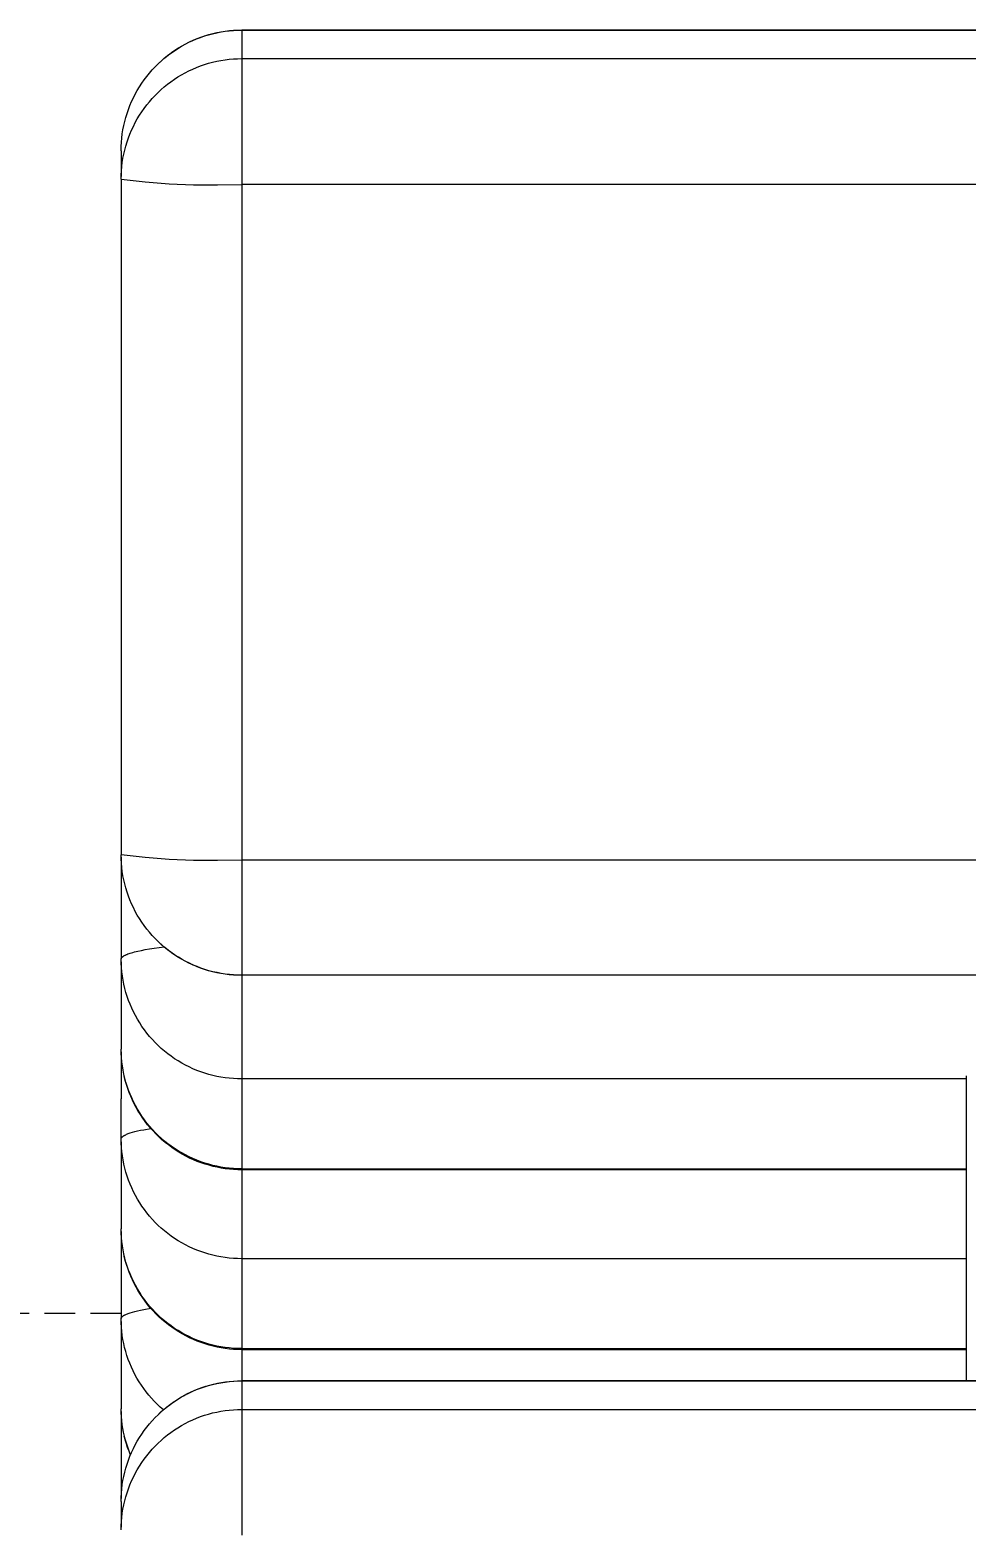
# Model space of a CAD drawing. Header units: millimetres. Extents: x -30 to 4992, y -440 to 3111.
# Drawn here: x 139.2 to 178, y 2144.2 to 2206.3 of the extents above; entities that cross this region are included whole.
import ezdxf

# ---------------------------------------------------------------- set-up
doc = ezdxf.new("R2010")
doc.units = ezdxf.units.MM
doc.linetypes.add('HIDDEN', pattern=[1.905, 1.27, -0.635])
for name, color, linetype, lineweight in [('ZANO_R', 7, 'Continuous', 0), ('ZANO_R_przerywana', 7, 'HIDDEN', 0), ('ZANO_W', 1, 'Continuous', 0)]:
    doc.layers.add(name, color=color, linetype=linetype, lineweight=lineweight)
doc.styles.add('Arial', font='arial.ttf')
doc.styles.get("Standard").update_dxf_attribs({"font": 'ARIALUNI.TTF'})
doc.dimstyles.new('pl i ang', dxfattribs={"dimtxt": 50, "dimasz": 50, "dimexe": 1.25, "dimexo": 0.625, "dimgap": 10, "dimtad": 1, "dimtoh": 1, "dimtxsty": 'Standard', "dimcen": 2.5, "dimclrd": 1, "dimclre": 1, "dimclrt": 1, "dimadec": 0, "dimazin": 0, "dimtfac": 1, "dimtmove": 0, "dimatfit": 3, "dimfxl": 1, "dimarcsym": 1})

# ---------------------------------------------------------------- blocks, each defined once
blk = doc.blocks.new('*D389')
at = {"layer": 'ZANO_W', "color": 1, "lineweight": -2}
for p, q in [((138.016, 2206.298), (16.386, 2206.298)), ((26.386, 2166.298), (26.386, 938.916)), ((138.016, 898.916), (16.386, 898.916))]:
    blk.add_line(p, q, dxfattribs=at)
at = {"layer": 'ZANO_W', "color": 1}
for points in [[(33.053, 2166.298), (19.719, 2166.298), (26.386, 2206.298)], [(19.719, 938.916), (33.053, 938.916), (26.386, 898.916)]]:
    blk.add_solid(points, dxfattribs=at)
at = {"layer": 'ZANO_W', "color": 1, "insert": (-4.05, 1552.607), "char_height": 40, "attachment_point": 5, "rotation": 90, "style": 'Arial'}
blk.add_mtext('1307', dxfattribs=at)

msp = doc.modelspace()

# ---------------------------------------------------------------- linework, layer by layer
at = {"layer": 'ZANO_R'}
for p, q in [((145.517, 2205.625), (145.669, 2205.71)), ((145.539, 2205.642), (145.691, 2205.725)), ((145.669, 2205.71), (145.825, 2205.789)), ((145.691, 2205.725), (145.845, 2205.802)), ((145.825, 2205.789), (145.983, 2205.863)), ((145.845, 2205.802), (146.002, 2205.875)), ((145.983, 2205.863), (146.144, 2205.931)), ((146.002, 2205.875), (146.161, 2205.942)), ((146.144, 2205.931), (146.306, 2205.993)), ((146.161, 2205.942), (146.323, 2206.003)), ((146.306, 2205.993), (146.471, 2206.05)), ((146.323, 2206.003), (146.486, 2206.058)), ((146.471, 2206.05), (146.638, 2206.101)), ((146.486, 2206.058), (146.652, 2206.108)), ((146.638, 2206.101), (146.807, 2206.146)), ((146.652, 2206.108), (146.819, 2206.153)), ((146.807, 2206.146), (146.977, 2206.185)), ((146.819, 2206.153), (146.987, 2206.191)), ((146.977, 2206.185), (147.148, 2206.218)), ((146.987, 2206.191), (147.157, 2206.224)), ((147.148, 2206.218), (147.32, 2206.245)), ((147.157, 2206.224), (147.327, 2206.251)), ((147.32, 2206.245), (147.493, 2206.267)), ((147.327, 2206.251), (147.499, 2206.271)), ((147.493, 2206.267), (147.667, 2206.282)), ((147.499, 2206.271), (147.671, 2206.286)), ((147.667, 2206.282), (147.841, 2206.291)), ((147.671, 2206.286), (147.843, 2206.295)), ((147.841, 2206.291), (148.016, 2206.294)), ((147.843, 2206.295), (148.016, 2206.298)), ((148.016, 2206.298), (1938.016, 2206.298)), ((148.016, 2206.294), (148.016, 2206.297)), ((1938.016, 2206.294), (148.016, 2206.294)), ((148.016, 2206.294), (148.016, 2205.111)), ((144.671, 2205.012), (144.803, 2205.126)), ((144.699, 2205.039), (144.83, 2205.152)), ((144.803, 2205.126), (144.938, 2205.236)), ((144.83, 2205.152), (144.965, 2205.259)), ((144.938, 2205.236), (145.078, 2205.341)), ((144.965, 2205.259), (145.103, 2205.362)), ((145.078, 2205.341), (145.221, 2205.441)), ((145.103, 2205.362), (145.246, 2205.461)), ((145.221, 2205.441), (145.367, 2205.535)), ((145.246, 2205.461), (145.391, 2205.554)), ((145.367, 2205.535), (145.517, 2205.625)), ((145.391, 2205.554), (145.539, 2205.642)), ((147.32, 2205.063), (147.493, 2205.084)), ((147.493, 2205.084), (147.667, 2205.099)), ((147.667, 2205.099), (147.841, 2205.108)), ((147.841, 2205.108), (148.016, 2205.111)), ((148.016, 2205.111), (1938.016, 2205.111)), ((148.016, 2205.111), (148.016, 2199.905)), ((144.077, 2204.375), (144.187, 2204.51)), ((144.187, 2204.51), (144.301, 2204.642)), ((144.301, 2204.642), (144.42, 2204.769)), ((144.42, 2204.769), (144.544, 2204.893)), ((144.544, 2204.893), (144.671, 2205.012)), ((144.571, 2204.923), (144.699, 2205.039)), ((145.517, 2204.443), (145.669, 2204.527)), ((145.669, 2204.527), (145.825, 2204.607)), ((145.825, 2204.607), (145.983, 2204.68)), ((145.983, 2204.68), (146.144, 2204.748)), ((146.144, 2204.748), (146.306, 2204.811)), ((146.306, 2204.811), (146.471, 2204.867)), ((146.471, 2204.867), (146.638, 2204.918)), ((146.638, 2204.918), (146.807, 2204.963)), ((146.807, 2204.963), (146.977, 2205.003)), ((146.977, 2205.003), (147.148, 2205.036)), ((147.148, 2205.036), (147.32, 2205.063)), ((143.687, 2203.797), (143.776, 2203.946)), ((143.776, 2203.946), (143.872, 2204.093)), ((143.872, 2204.093), (143.972, 2204.235)), ((143.972, 2204.235), (144.077, 2204.375)), ((144.671, 2203.829), (144.803, 2203.944)), ((144.803, 2203.944), (144.938, 2204.053)), ((144.938, 2204.053), (145.078, 2204.158)), ((145.078, 2204.158), (145.221, 2204.258)), ((145.221, 2204.258), (145.367, 2204.353)), ((145.367, 2204.353), (145.517, 2204.443)), ((143.381, 2203.17), (143.449, 2203.331)), ((143.449, 2203.331), (143.523, 2203.489)), ((143.523, 2203.489), (143.602, 2203.644)), ((143.602, 2203.644), (143.687, 2203.797)), ((144.077, 2203.192), (144.187, 2203.328)), ((144.187, 2203.328), (144.301, 2203.459)), ((144.301, 2203.459), (144.42, 2203.587)), ((144.42, 2203.587), (144.544, 2203.71)), ((144.544, 2203.71), (144.671, 2203.829)), ((143.165, 2202.507), (143.21, 2202.676)), ((143.21, 2202.676), (143.261, 2202.842)), ((143.261, 2202.842), (143.318, 2203.007)), ((143.318, 2203.007), (143.381, 2203.17)), ((143.602, 2202.462), (143.687, 2202.614)), ((143.687, 2202.614), (143.776, 2202.764)), ((143.776, 2202.764), (143.872, 2202.91)), ((143.872, 2202.91), (143.972, 2203.053)), ((143.972, 2203.053), (144.077, 2203.192)), ((143.043, 2201.821), (143.065, 2201.994)), ((143.065, 2201.994), (143.092, 2202.166)), ((143.092, 2202.166), (143.126, 2202.337)), ((143.126, 2202.337), (143.165, 2202.507)), ((143.318, 2201.825), (143.381, 2201.988)), ((143.381, 2201.988), (143.449, 2202.148)), ((143.449, 2202.148), (143.523, 2202.306)), ((143.523, 2202.306), (143.602, 2202.462)), ((143.016, 2201.298), (143.019, 2201.473)), ((143.019, 2201.473), (143.028, 2201.647)), ((143.028, 2201.647), (143.043, 2201.821)), ((143.165, 2201.325), (143.21, 2201.493)), ((143.21, 2201.493), (143.261, 2201.66)), ((143.261, 2201.66), (143.318, 2201.825)), ((143.016, 2201.298), (143.016, 2200.227)), ((143.043, 2200.638), (143.065, 2200.811)), ((143.065, 2200.811), (143.092, 2200.984)), ((143.092, 2200.984), (143.126, 2201.155)), ((143.126, 2201.155), (143.165, 2201.325)), ((143.016, 2200.116), (143.019, 2200.29)), ((143.016, 2200.116), (144.012, 2200.006)), ((143.016, 2200.111), (143.016, 2195.667)), ((143.016, 2200.111), (143.016, 2195.667)), ((143.019, 2200.29), (143.028, 2200.464)), ((143.028, 2200.464), (143.043, 2200.638)), ((144.012, 2200.006), (145.011, 2199.93)), ((145.011, 2199.93), (146.012, 2199.888)), ((146.012, 2199.888), (147.014, 2199.88)), ((147.014, 2199.88), (148.016, 2199.905)), ((1938.016, 2199.905), (148.016, 2199.905)), ((148.016, 2199.905), (148.016, 2171.93)), ((143.016, 2195.667), (143.016, 2172.141)), ((143.016, 2191.819), (143.016, 2188.22)), ((143.016, 2184.372), (143.016, 2180.773)), ((143.016, 2176.925), (143.016, 2173.326)), ((143.016, 2172.141), (144.012, 2172.031)), ((143.019, 2171.962), (143.016, 2172.136)), ((143.016, 2172.03), (143.016, 2169.603)), ((143.028, 2171.788), (143.019, 2171.962)), ((143.044, 2171.614), (143.028, 2171.788)), ((143.065, 2171.441), (143.044, 2171.614)), ((144.012, 2172.031), (145.011, 2171.955)), ((145.011, 2171.955), (146.012, 2171.913)), ((146.012, 2171.913), (147.014, 2171.905)), ((147.014, 2171.905), (148.016, 2171.93)), ((148.016, 2171.93), (1938.016, 2171.93)), ((148.016, 2171.93), (148.016, 2167.142)), ((143.093, 2171.268), (143.065, 2171.441)), ((143.126, 2171.097), (143.093, 2171.268)), ((143.165, 2170.927), (143.126, 2171.097)), ((143.211, 2170.759), (143.165, 2170.927)), ((143.262, 2170.592), (143.211, 2170.759)), ((143.319, 2170.427), (143.262, 2170.592)), ((143.381, 2170.264), (143.319, 2170.427)), ((143.45, 2170.104), (143.381, 2170.264)), ((143.523, 2169.946), (143.45, 2170.104)), ((143.603, 2169.791), (143.523, 2169.946)), ((143.687, 2169.638), (143.603, 2169.791)), ((143.016, 2169.603), (143.016, 2169.493)), ((143.016, 2169.493), (143.016, 2167.82)), ((143.777, 2169.489), (143.687, 2169.638)), ((143.872, 2169.342), (143.777, 2169.489)), ((143.972, 2169.2), (143.872, 2169.342)), ((144.077, 2169.06), (143.972, 2169.2)), ((144.187, 2168.925), (144.077, 2169.06)), ((144.302, 2168.793), (144.187, 2168.925)), ((144.421, 2168.666), (144.302, 2168.793)), ((144.544, 2168.542), (144.421, 2168.666)), ((144.672, 2168.424), (144.544, 2168.542)), ((144.7, 2168.402), (144.573, 2168.518)), ((144.804, 2168.309), (144.672, 2168.424)), ((143.016, 2167.816), (143.017, 2167.818)), ((143.016, 2167.814), (143.016, 2167.816)), ((143.016, 2167.812), (143.016, 2167.814)), ((143.016, 2167.81), (143.016, 2167.812)), ((143.016, 2167.808), (143.016, 2167.81)), ((143.016, 2167.806), (143.016, 2167.808)), ((143.02, 2167.632), (143.016, 2167.806)), ((143.017, 2167.822), (143.018, 2167.824)), ((143.017, 2167.82), (143.017, 2167.822)), ((143.017, 2167.818), (143.017, 2167.82)), ((143.018, 2167.826), (143.019, 2167.828)), ((143.018, 2167.824), (143.018, 2167.826)), ((143.019, 2167.83), (143.02, 2167.832)), ((143.019, 2167.828), (143.019, 2167.83)), ((143.02, 2167.832), (143.021, 2167.834)), ((143.021, 2167.836), (143.022, 2167.839)), ((143.021, 2167.834), (143.021, 2167.836)), ((143.022, 2167.839), (143.023, 2167.841)), ((143.023, 2167.841), (143.024, 2167.843)), ((143.024, 2167.845), (143.025, 2167.847)), ((143.024, 2167.843), (143.024, 2167.845)), ((143.025, 2167.847), (143.026, 2167.849)), ((143.026, 2167.849), (143.027, 2167.851)), ((143.027, 2167.851), (143.029, 2167.853)), ((143.029, 2167.853), (143.03, 2167.855)), ((143.03, 2167.855), (143.031, 2167.857)), ((143.031, 2167.857), (143.032, 2167.859)), ((143.032, 2167.859), (143.035, 2167.863)), ((143.035, 2167.863), (143.038, 2167.868)), ((143.038, 2167.868), (143.041, 2167.872)), ((143.041, 2167.872), (143.044, 2167.876)), ((143.044, 2167.876), (143.047, 2167.88)), ((143.047, 2167.88), (143.051, 2167.884)), ((143.051, 2167.884), (143.055, 2167.889)), ((143.055, 2167.889), (143.059, 2167.893)), ((143.059, 2167.893), (143.063, 2167.897)), ((143.063, 2167.897), (143.068, 2167.901)), ((143.068, 2167.901), (143.073, 2167.906)), ((143.073, 2167.906), (143.078, 2167.91)), ((143.078, 2167.91), (143.083, 2167.914)), ((143.083, 2167.914), (143.088, 2167.918)), ((143.088, 2167.918), (143.094, 2167.923)), ((143.094, 2167.923), (143.106, 2167.931)), ((143.106, 2167.931), (143.118, 2167.94)), ((143.118, 2167.94), (143.132, 2167.948)), ((143.132, 2167.948), (143.147, 2167.957)), ((143.147, 2167.957), (143.162, 2167.965)), ((143.162, 2167.965), (143.179, 2167.974)), ((143.179, 2167.974), (143.196, 2167.983)), ((143.196, 2167.983), (143.214, 2167.991)), ((143.214, 2167.991), (143.233, 2168)), ((143.233, 2168), (143.253, 2168.008)), ((143.253, 2168.008), (143.296, 2168.025)), ((143.296, 2168.025), (143.343, 2168.042)), ((143.343, 2168.042), (143.394, 2168.059)), ((143.394, 2168.059), (143.448, 2168.076)), ((143.448, 2168.076), (143.506, 2168.093)), ((143.506, 2168.093), (143.568, 2168.109)), ((143.568, 2168.109), (143.703, 2168.142)), ((143.703, 2168.142), (143.853, 2168.174)), ((143.853, 2168.174), (144.017, 2168.205)), ((144.017, 2168.205), (144.194, 2168.234)), ((144.194, 2168.234), (144.385, 2168.263)), ((144.385, 2168.263), (144.801, 2168.315)), ((144.831, 2168.289), (144.7, 2168.402)), ((144.939, 2168.2), (144.804, 2168.309)), ((144.966, 2168.182), (144.831, 2168.289)), ((145.078, 2168.095), (144.939, 2168.2)), ((145.105, 2168.079), (144.966, 2168.182)), ((145.221, 2167.995), (145.078, 2168.095)), ((145.247, 2167.981), (145.105, 2168.079)), ((145.368, 2167.9), (145.221, 2167.995)), ((145.393, 2167.888), (145.247, 2167.981)), ((145.517, 2167.81), (145.368, 2167.9)), ((145.541, 2167.8), (145.393, 2167.888)), ((145.67, 2167.725), (145.517, 2167.81)), ((145.692, 2167.717), (145.541, 2167.8)), ((143.016, 2167.696), (143.016, 2165.769)), ((143.03, 2167.459), (143.02, 2167.632)), ((143.045, 2167.286), (143.03, 2167.459)), ((143.067, 2167.113), (143.045, 2167.286)), ((145.825, 2167.646), (145.67, 2167.725)), ((145.847, 2167.64), (145.692, 2167.717)), ((145.983, 2167.573), (145.825, 2167.646)), ((146.003, 2167.568), (145.847, 2167.64)), ((146.144, 2167.504), (145.983, 2167.573)), ((146.163, 2167.501), (146.003, 2167.568)), ((146.307, 2167.442), (146.144, 2167.504)), ((146.324, 2167.44), (146.163, 2167.501)), ((146.472, 2167.385), (146.307, 2167.442)), ((146.487, 2167.384), (146.324, 2167.44)), ((146.638, 2167.334), (146.472, 2167.385)), ((146.653, 2167.334), (146.487, 2167.384)), ((146.807, 2167.289), (146.638, 2167.334)), ((146.819, 2167.29), (146.653, 2167.334)), ((146.977, 2167.25), (146.807, 2167.289)), ((146.988, 2167.252), (146.819, 2167.29)), ((147.148, 2167.217), (146.977, 2167.25)), ((147.157, 2167.219), (146.988, 2167.252)), ((147.32, 2167.189), (147.148, 2167.217)), ((147.328, 2167.193), (147.157, 2167.219)), ((147.494, 2167.168), (147.32, 2167.189)), ((147.499, 2167.172), (147.328, 2167.193)), ((143.095, 2166.942), (143.067, 2167.113)), ((143.129, 2166.771), (143.095, 2166.942)), ((143.169, 2166.602), (143.129, 2166.771)), ((143.215, 2166.435), (143.169, 2166.602)), ((147.667, 2167.153), (147.494, 2167.168)), ((147.671, 2167.157), (147.499, 2167.172)), ((147.841, 2167.144), (147.667, 2167.153)), ((147.843, 2167.148), (147.671, 2167.157)), ((148.016, 2167.141), (147.841, 2167.144)), ((148.016, 2167.145), (147.843, 2167.148)), ((1938.016, 2167.145), (148.016, 2167.145)), ((148.016, 2167.142), (148.016, 2162.85)), ((1938.016, 2167.141), (148.016, 2167.141)), ((143.266, 2166.269), (143.215, 2166.435)), ((143.324, 2166.105), (143.266, 2166.269)), ((143.387, 2165.943), (143.324, 2166.105)), ((143.455, 2165.783), (143.387, 2165.943)), ((143.016, 2165.769), (143.016, 2164.082)), ((143.529, 2165.626), (143.455, 2165.783)), ((143.609, 2165.471), (143.529, 2165.626)), ((143.694, 2165.32), (143.609, 2165.471)), ((143.784, 2165.171), (143.694, 2165.32)), ((143.879, 2165.026), (143.784, 2165.171)), ((143.98, 2164.884), (143.879, 2165.026)), ((144.085, 2164.746), (143.98, 2164.884)), ((144.195, 2164.611), (144.085, 2164.746)), ((143.02, 2163.909), (143.016, 2164.082)), ((144.309, 2164.481), (144.195, 2164.611)), ((144.428, 2164.354), (144.309, 2164.481)), ((144.552, 2164.232), (144.428, 2164.354)), ((144.679, 2164.114), (144.552, 2164.232)), ((144.811, 2164), (144.679, 2164.114)), ((143.016, 2163.972), (143.016, 2162.156)), ((143.016, 2163.963), (143.016, 2162.046)), ((143.03, 2163.735), (143.02, 2163.909)), ((143.045, 2163.562), (143.03, 2163.735)), ((143.067, 2163.39), (143.045, 2163.562)), ((144.947, 2163.892), (144.811, 2164)), ((145.086, 2163.788), (144.947, 2163.892)), ((145.229, 2163.689), (145.086, 2163.788)), ((145.375, 2163.595), (145.229, 2163.689)), ((145.524, 2163.506), (145.375, 2163.595)), ((145.676, 2163.422), (145.524, 2163.506)), ((143.095, 2163.218), (143.067, 2163.39)), ((143.129, 2163.048), (143.095, 2163.218)), ((143.169, 2162.879), (143.129, 2163.048)), ((143.188, 2162.782), (143.146, 2162.949)), ((143.215, 2162.711), (143.169, 2162.879)), ((145.832, 2163.344), (145.676, 2163.422)), ((145.989, 2163.271), (145.832, 2163.344)), ((146.15, 2163.204), (145.989, 2163.271)), ((146.312, 2163.143), (146.15, 2163.204)), ((146.477, 2163.087), (146.312, 2163.143)), ((146.643, 2163.037), (146.477, 2163.087)), ((146.811, 2162.993), (146.643, 2163.037)), ((146.98, 2162.954), (146.811, 2162.993)), ((147.151, 2162.922), (146.98, 2162.954)), ((147.323, 2162.896), (147.151, 2162.922)), ((147.495, 2162.875), (147.323, 2162.896)), ((147.669, 2162.861), (147.495, 2162.875)), ((147.842, 2162.852), (147.669, 2162.861)), ((148.016, 2162.85), (147.842, 2162.852)), ((178.016, 2162.85), (148.016, 2162.85)), ((148.016, 2162.85), (148.016, 2159.127)), ((178.016, 2162.973), (178.016, 2162.97)), ((178.016, 2162.97), (178.016, 2159.02)), ((143.235, 2162.617), (143.188, 2162.782)), ((143.266, 2162.545), (143.215, 2162.711)), ((143.289, 2162.453), (143.235, 2162.617)), ((143.324, 2162.381), (143.266, 2162.545)), ((143.347, 2162.292), (143.289, 2162.453)), ((143.387, 2162.219), (143.324, 2162.381)), ((143.412, 2162.132), (143.347, 2162.292)), ((143.455, 2162.06), (143.387, 2162.219)), ((143.016, 2162.046), (143.016, 2162.031)), ((143.016, 2160.374), (143.016, 2162.031)), ((143.482, 2161.975), (143.412, 2162.132)), ((143.529, 2161.902), (143.455, 2162.06)), ((143.557, 2161.82), (143.482, 2161.975)), ((143.609, 2161.748), (143.529, 2161.902)), ((143.637, 2161.668), (143.557, 2161.82)), ((143.694, 2161.596), (143.609, 2161.748)), ((143.723, 2161.519), (143.637, 2161.668)), ((143.784, 2161.448), (143.694, 2161.596)), ((143.814, 2161.373), (143.723, 2161.519)), ((143.879, 2161.303), (143.784, 2161.448)), ((143.909, 2161.23), (143.814, 2161.373)), ((143.98, 2161.161), (143.879, 2161.303)), ((144.01, 2161.09), (143.909, 2161.23)), ((144.085, 2161.022), (143.98, 2161.161)), ((144.115, 2160.954), (144.01, 2161.09)), ((144.195, 2160.888), (144.085, 2161.022)), ((143.016, 2160.369), (143.017, 2160.371)), ((143.016, 2160.367), (143.016, 2160.369)), ((143.016, 2160.366), (143.016, 2160.367)), ((143.016, 2160.364), (143.016, 2160.366)), ((143.016, 2160.362), (143.016, 2160.364)), ((143.016, 2160.36), (143.016, 2160.362)), ((143.016, 2160.359), (143.016, 2160.36)), ((143.02, 2160.185), (143.016, 2160.359)), ((143.017, 2160.376), (143.018, 2160.377)), ((143.017, 2160.374), (143.017, 2160.376)), ((143.017, 2160.372), (143.017, 2160.374)), ((143.017, 2160.371), (143.017, 2160.372)), ((143.018, 2160.379), (143.019, 2160.381)), ((143.018, 2160.377), (143.018, 2160.379)), ((143.019, 2160.383), (143.02, 2160.384)), ((143.019, 2160.381), (143.019, 2160.383)), ((143.02, 2160.386), (143.021, 2160.388)), ((143.02, 2160.384), (143.02, 2160.386)), ((143.021, 2160.389), (143.022, 2160.393)), ((143.021, 2160.388), (143.021, 2160.389)), ((143.022, 2160.393), (143.024, 2160.396)), ((143.024, 2160.396), (143.025, 2160.4)), ((143.025, 2160.4), (143.027, 2160.403)), ((143.027, 2160.403), (143.029, 2160.407)), ((143.029, 2160.407), (143.031, 2160.41)), ((143.031, 2160.41), (143.033, 2160.414)), ((143.033, 2160.414), (143.035, 2160.417)), ((143.035, 2160.417), (143.037, 2160.42)), ((143.037, 2160.42), (143.04, 2160.424)), ((143.04, 2160.424), (143.043, 2160.427)), ((143.043, 2160.427), (143.045, 2160.431)), ((143.045, 2160.431), (143.048, 2160.434)), ((143.048, 2160.434), (143.051, 2160.438)), ((143.051, 2160.438), (143.055, 2160.441)), ((143.055, 2160.441), (143.058, 2160.445)), ((143.058, 2160.445), (143.062, 2160.448)), ((143.062, 2160.448), (143.065, 2160.452)), ((143.065, 2160.452), (143.069, 2160.455)), ((143.069, 2160.455), (143.073, 2160.459)), ((143.073, 2160.459), (143.077, 2160.463)), ((143.077, 2160.463), (143.086, 2160.47)), ((143.086, 2160.47), (143.095, 2160.477)), ((143.095, 2160.477), (143.105, 2160.484)), ((143.105, 2160.484), (143.116, 2160.491)), ((143.116, 2160.491), (143.127, 2160.498)), ((143.127, 2160.498), (143.138, 2160.505)), ((143.138, 2160.505), (143.151, 2160.512)), ((143.151, 2160.512), (143.164, 2160.519)), ((143.164, 2160.519), (143.177, 2160.526)), ((143.177, 2160.526), (143.207, 2160.541)), ((143.207, 2160.541), (143.238, 2160.555)), ((143.238, 2160.555), (143.273, 2160.569)), ((143.273, 2160.569), (143.309, 2160.583)), ((143.309, 2160.583), (143.349, 2160.597)), ((143.349, 2160.597), (143.391, 2160.611)), ((143.391, 2160.611), (143.483, 2160.639)), ((143.483, 2160.639), (143.585, 2160.667)), ((143.585, 2160.667), (143.698, 2160.694)), ((143.698, 2160.694), (143.821, 2160.721)), ((143.821, 2160.721), (143.954, 2160.746)), ((143.954, 2160.746), (144.248, 2160.796)), ((144.225, 2160.822), (144.115, 2160.954)), ((144.309, 2160.757), (144.195, 2160.888)), ((144.34, 2160.693), (144.225, 2160.822)), ((144.428, 2160.631), (144.309, 2160.757)), ((144.459, 2160.569), (144.34, 2160.693)), ((144.552, 2160.508), (144.428, 2160.631)), ((144.582, 2160.448), (144.459, 2160.569)), ((144.679, 2160.39), (144.552, 2160.508)), ((144.709, 2160.332), (144.582, 2160.448)), ((144.811, 2160.277), (144.679, 2160.39)), ((143.016, 2160.249), (143.016, 2158.322)), ((143.03, 2160.012), (143.02, 2160.185)), ((143.045, 2159.839), (143.03, 2160.012)), ((143.067, 2159.666), (143.045, 2159.839)), ((144.84, 2160.221), (144.709, 2160.332)), ((144.947, 2160.168), (144.811, 2160.277)), ((144.974, 2160.114), (144.84, 2160.221)), ((145.086, 2160.064), (144.947, 2160.168)), ((145.113, 2160.011), (144.974, 2160.114)), ((145.229, 2159.965), (145.086, 2160.064)), ((145.255, 2159.914), (145.113, 2160.011)), ((145.375, 2159.871), (145.229, 2159.965)), ((145.4, 2159.821), (145.255, 2159.914)), ((145.524, 2159.782), (145.375, 2159.871)), ((145.548, 2159.734), (145.4, 2159.821)), ((145.676, 2159.699), (145.524, 2159.782)), ((145.699, 2159.651), (145.548, 2159.734)), ((143.095, 2159.495), (143.067, 2159.666)), ((143.129, 2159.324), (143.095, 2159.495)), ((143.169, 2159.155), (143.129, 2159.324)), ((143.215, 2158.988), (143.169, 2159.155)), ((145.832, 2159.621), (145.676, 2159.699)), ((145.853, 2159.574), (145.699, 2159.651)), ((145.989, 2159.548), (145.832, 2159.621)), ((146.009, 2159.503), (145.853, 2159.574)), ((146.15, 2159.481), (145.989, 2159.548)), ((146.168, 2159.436), (146.009, 2159.503)), ((146.312, 2159.419), (146.15, 2159.481)), ((146.329, 2159.375), (146.168, 2159.436)), ((146.477, 2159.363), (146.312, 2159.419)), ((146.492, 2159.32), (146.329, 2159.375)), ((146.643, 2159.313), (146.477, 2159.363)), ((146.657, 2159.271), (146.492, 2159.32)), ((146.811, 2159.269), (146.643, 2159.313)), ((146.823, 2159.227), (146.657, 2159.271)), ((146.98, 2159.231), (146.811, 2159.269)), ((146.991, 2159.188), (146.823, 2159.227)), ((147.151, 2159.198), (146.98, 2159.231)), ((147.16, 2159.156), (146.991, 2159.188)), ((147.323, 2159.172), (147.151, 2159.198)), ((147.33, 2159.13), (147.16, 2159.156)), ((147.495, 2159.152), (147.323, 2159.172)), ((147.501, 2159.109), (147.33, 2159.13)), ((147.669, 2159.137), (147.495, 2159.152)), ((147.672, 2159.094), (147.501, 2159.109)), ((147.842, 2159.129), (147.669, 2159.137)), ((148.016, 2159.127), (147.842, 2159.129)), ((148.016, 2159.127), (178.016, 2159.127)), ((148.016, 2159.127), (148.016, 2159.083)), ((143.266, 2158.822), (143.215, 2158.988)), ((143.324, 2158.658), (143.266, 2158.822)), ((143.387, 2158.496), (143.324, 2158.658)), ((143.455, 2158.336), (143.387, 2158.496)), ((147.844, 2159.085), (147.672, 2159.094)), ((148.016, 2159.082), (147.844, 2159.085)), ((148.016, 2159.083), (148.016, 2155.403)), ((178.016, 2159.082), (148.016, 2159.082)), ((178.016, 2159.009), (178.016, 2159.005)), ((178.016, 2159.005), (178.016, 2150.344)), ((143.016, 2158.322), (143.016, 2156.635)), ((143.529, 2158.179), (143.455, 2158.336)), ((143.609, 2158.024), (143.529, 2158.179)), ((143.694, 2157.873), (143.609, 2158.024)), ((143.784, 2157.724), (143.694, 2157.873)), ((143.879, 2157.579), (143.784, 2157.724)), ((143.98, 2157.437), (143.879, 2157.579)), ((144.085, 2157.299), (143.98, 2157.437)), ((144.195, 2157.164), (144.085, 2157.299)), ((143.02, 2156.462), (143.016, 2156.635)), ((144.309, 2157.034), (144.195, 2157.164)), ((144.428, 2156.907), (144.309, 2157.034)), ((144.552, 2156.785), (144.428, 2156.907)), ((144.679, 2156.667), (144.552, 2156.785)), ((144.811, 2156.553), (144.679, 2156.667)), ((143.016, 2156.525), (143.016, 2154.599)), ((143.03, 2156.288), (143.02, 2156.462)), ((143.045, 2156.115), (143.03, 2156.288)), ((143.067, 2155.943), (143.045, 2156.115)), ((144.947, 2156.445), (144.811, 2156.553)), ((145.086, 2156.341), (144.947, 2156.445)), ((145.229, 2156.242), (145.086, 2156.341)), ((145.375, 2156.148), (145.229, 2156.242)), ((145.524, 2156.059), (145.375, 2156.148)), ((145.676, 2155.975), (145.524, 2156.059)), ((143.095, 2155.771), (143.067, 2155.943)), ((143.129, 2155.601), (143.095, 2155.771)), ((143.169, 2155.432), (143.129, 2155.601)), ((143.188, 2155.335), (143.146, 2155.502)), ((143.215, 2155.264), (143.169, 2155.432)), ((145.832, 2155.897), (145.676, 2155.975)), ((145.989, 2155.825), (145.832, 2155.897)), ((146.15, 2155.757), (145.989, 2155.825)), ((146.312, 2155.696), (146.15, 2155.757)), ((146.477, 2155.64), (146.312, 2155.696)), ((146.643, 2155.59), (146.477, 2155.64)), ((146.811, 2155.546), (146.643, 2155.59)), ((146.98, 2155.507), (146.811, 2155.546)), ((147.151, 2155.475), (146.98, 2155.507)), ((147.323, 2155.449), (147.151, 2155.475)), ((147.495, 2155.428), (147.323, 2155.449)), ((147.669, 2155.414), (147.495, 2155.428)), ((147.842, 2155.405), (147.669, 2155.414)), ((148.016, 2155.403), (147.842, 2155.405)), ((178.016, 2155.403), (148.016, 2155.403)), ((148.016, 2155.403), (148.016, 2151.68)), ((143.235, 2155.17), (143.188, 2155.335)), ((143.266, 2155.098), (143.215, 2155.264)), ((143.289, 2155.006), (143.235, 2155.17)), ((143.324, 2154.934), (143.266, 2155.098)), ((143.347, 2154.845), (143.289, 2155.006)), ((143.387, 2154.772), (143.324, 2154.934)), ((143.412, 2154.685), (143.347, 2154.845)), ((143.455, 2154.613), (143.387, 2154.772)), ((143.016, 2154.599), (143.016, 2153.14)), ((143.482, 2154.528), (143.412, 2154.685)), ((143.529, 2154.455), (143.455, 2154.613)), ((143.557, 2154.373), (143.482, 2154.528)), ((143.609, 2154.301), (143.529, 2154.455)), ((143.637, 2154.221), (143.557, 2154.373)), ((143.694, 2154.149), (143.609, 2154.301)), ((143.723, 2154.072), (143.637, 2154.221)), ((143.784, 2154.001), (143.694, 2154.149)), ((143.814, 2153.926), (143.723, 2154.072)), ((143.879, 2153.856), (143.784, 2154.001)), ((143.909, 2153.783), (143.814, 2153.926)), ((143.98, 2153.714), (143.879, 2153.856)), ((144.01, 2153.643), (143.909, 2153.783)), ((144.085, 2153.575), (143.98, 2153.714)), ((144.115, 2153.507), (144.01, 2153.643)), ((144.195, 2153.441), (144.085, 2153.575)), ((143.016, 2153.14), (143.016, 2152.927)), ((143.016, 2152.922), (143.017, 2152.924)), ((143.016, 2152.92), (143.016, 2152.922)), ((143.016, 2152.919), (143.016, 2152.92)), ((143.016, 2152.917), (143.016, 2152.919)), ((143.016, 2152.915), (143.016, 2152.917)), ((143.016, 2152.913), (143.016, 2152.915)), ((143.016, 2152.912), (143.016, 2152.913)), ((143.019, 2152.74), (143.016, 2152.912)), ((143.017, 2152.929), (143.018, 2152.93)), ((143.017, 2152.927), (143.017, 2152.929)), ((143.017, 2152.925), (143.017, 2152.927)), ((143.017, 2152.924), (143.017, 2152.925)), ((143.018, 2152.932), (143.019, 2152.934)), ((143.018, 2152.93), (143.018, 2152.932)), ((143.019, 2152.936), (143.02, 2152.937)), ((143.019, 2152.934), (143.019, 2152.936)), ((143.02, 2152.939), (143.021, 2152.941)), ((143.02, 2152.937), (143.02, 2152.939)), ((143.021, 2152.942), (143.022, 2152.946)), ((143.021, 2152.941), (143.021, 2152.942)), ((143.022, 2152.946), (143.024, 2152.949)), ((143.024, 2152.949), (143.025, 2152.953)), ((143.025, 2152.953), (143.027, 2152.956)), ((143.027, 2152.956), (143.029, 2152.96)), ((143.029, 2152.96), (143.031, 2152.963)), ((143.031, 2152.963), (143.033, 2152.967)), ((143.033, 2152.967), (143.035, 2152.97)), ((143.035, 2152.97), (143.037, 2152.973)), ((143.037, 2152.973), (143.04, 2152.977)), ((143.04, 2152.977), (143.043, 2152.98)), ((143.043, 2152.98), (143.045, 2152.984)), ((143.045, 2152.984), (143.048, 2152.987)), ((143.048, 2152.987), (143.051, 2152.991)), ((143.051, 2152.991), (143.055, 2152.994)), ((143.055, 2152.994), (143.058, 2152.998)), ((143.058, 2152.998), (143.062, 2153.001)), ((143.062, 2153.001), (143.065, 2153.005)), ((143.065, 2153.005), (143.069, 2153.008)), ((143.069, 2153.008), (143.073, 2153.012)), ((143.073, 2153.012), (143.077, 2153.016)), ((143.077, 2153.016), (143.086, 2153.023)), ((143.086, 2153.023), (143.095, 2153.03)), ((143.095, 2153.03), (143.105, 2153.037)), ((143.105, 2153.037), (143.116, 2153.044)), ((143.116, 2153.044), (143.127, 2153.051)), ((143.127, 2153.051), (143.138, 2153.058)), ((143.138, 2153.058), (143.151, 2153.065)), ((143.151, 2153.065), (143.164, 2153.072)), ((143.164, 2153.072), (143.177, 2153.079)), ((143.177, 2153.079), (143.207, 2153.094)), ((143.207, 2153.094), (143.238, 2153.108)), ((143.238, 2153.108), (143.273, 2153.122)), ((143.273, 2153.122), (143.309, 2153.136)), ((143.309, 2153.136), (143.349, 2153.15)), ((143.349, 2153.15), (143.391, 2153.164)), ((143.391, 2153.164), (143.483, 2153.192)), ((143.483, 2153.192), (143.585, 2153.22)), ((143.585, 2153.22), (143.698, 2153.247)), ((143.698, 2153.247), (143.821, 2153.274)), ((143.821, 2153.274), (143.954, 2153.299)), ((143.954, 2153.299), (144.248, 2153.349)), ((144.225, 2153.375), (144.115, 2153.507)), ((144.309, 2153.31), (144.195, 2153.441)), ((144.34, 2153.246), (144.225, 2153.375)), ((144.428, 2153.184), (144.309, 2153.31)), ((144.459, 2153.122), (144.34, 2153.246)), ((144.552, 2153.061), (144.428, 2153.184)), ((144.582, 2153.001), (144.459, 2153.122)), ((144.679, 2152.943), (144.552, 2153.061)), ((144.709, 2152.885), (144.582, 2153.001)), ((144.811, 2152.83), (144.679, 2152.943)), ((143.016, 2152.802), (143.016, 2150.875)), ((143.028, 2152.569), (143.019, 2152.74)), ((143.043, 2152.399), (143.028, 2152.569)), ((143.064, 2152.228), (143.043, 2152.399)), ((144.84, 2152.774), (144.709, 2152.885)), ((144.947, 2152.721), (144.811, 2152.83)), ((144.974, 2152.667), (144.84, 2152.774)), ((145.086, 2152.617), (144.947, 2152.721)), ((145.113, 2152.564), (144.974, 2152.667)), ((145.229, 2152.518), (145.086, 2152.617)), ((145.255, 2152.467), (145.113, 2152.564)), ((145.375, 2152.424), (145.229, 2152.518)), ((145.4, 2152.374), (145.255, 2152.467)), ((145.524, 2152.335), (145.375, 2152.424)), ((145.548, 2152.287), (145.4, 2152.374)), ((145.676, 2152.252), (145.524, 2152.335)), ((145.699, 2152.205), (145.548, 2152.287)), ((143.091, 2152.059), (143.064, 2152.228)), ((143.124, 2151.891), (143.091, 2152.059)), ((143.162, 2151.724), (143.124, 2151.891)), ((143.206, 2151.558), (143.162, 2151.724)), ((145.832, 2152.174), (145.676, 2152.252)), ((145.853, 2152.127), (145.699, 2152.205)), ((145.989, 2152.101), (145.832, 2152.174)), ((146.009, 2152.056), (145.853, 2152.127)), ((146.15, 2152.034), (145.989, 2152.101)), ((146.168, 2151.989), (146.009, 2152.056)), ((146.312, 2151.972), (146.15, 2152.034)), ((146.329, 2151.928), (146.168, 2151.989)), ((146.477, 2151.916), (146.312, 2151.972)), ((146.492, 2151.873), (146.329, 2151.928)), ((146.643, 2151.866), (146.477, 2151.916)), ((146.657, 2151.824), (146.492, 2151.873)), ((146.811, 2151.822), (146.643, 2151.866)), ((146.823, 2151.78), (146.657, 2151.824)), ((146.98, 2151.784), (146.811, 2151.822)), ((146.991, 2151.741), (146.823, 2151.78)), ((147.151, 2151.751), (146.98, 2151.784)), ((147.16, 2151.709), (146.991, 2151.741)), ((147.323, 2151.725), (147.151, 2151.751)), ((147.33, 2151.683), (147.16, 2151.709)), ((147.495, 2151.705), (147.323, 2151.725)), ((147.501, 2151.662), (147.33, 2151.683)), ((147.669, 2151.69), (147.495, 2151.705)), ((147.672, 2151.647), (147.501, 2151.662)), ((147.842, 2151.682), (147.669, 2151.69)), ((147.844, 2151.638), (147.672, 2151.647)), ((148.016, 2151.68), (147.842, 2151.682)), ((148.016, 2151.68), (178.016, 2151.68)), ((148.016, 2151.68), (148.016, 2151.636)), ((143.256, 2151.394), (143.206, 2151.558)), ((143.312, 2151.232), (143.256, 2151.394)), ((143.373, 2151.072), (143.312, 2151.232)), ((143.44, 2150.914), (143.373, 2151.072)), ((148.016, 2151.635), (147.844, 2151.638)), ((148.016, 2151.636), (148.016, 2150.347)), ((178.016, 2151.635), (148.016, 2151.635)), ((143.016, 2150.875), (143.016, 2149.188)), ((143.512, 2150.759), (143.44, 2150.914)), ((143.59, 2150.606), (143.512, 2150.759)), ((143.673, 2150.456), (143.59, 2150.606)), ((143.761, 2150.309), (143.673, 2150.456)), ((143.854, 2150.165), (143.761, 2150.309)), ((143.952, 2150.024), (143.854, 2150.165)), ((144.054, 2149.887), (143.952, 2150.024)), ((144.162, 2149.754), (144.054, 2149.887)), ((145.594, 2149.722), (145.743, 2149.802)), ((145.669, 2149.76), (145.825, 2149.839)), ((145.743, 2149.802), (145.894, 2149.876)), ((145.825, 2149.839), (145.983, 2149.912)), ((145.894, 2149.876), (146.048, 2149.945)), ((145.983, 2149.912), (146.144, 2149.981)), ((146.048, 2149.945), (146.204, 2150.008)), ((146.144, 2149.981), (146.306, 2150.043)), ((146.204, 2150.008), (146.362, 2150.067)), ((146.306, 2150.043), (146.471, 2150.1)), ((146.362, 2150.067), (146.522, 2150.12)), ((146.471, 2150.1), (146.638, 2150.151)), ((146.522, 2150.12), (146.684, 2150.167)), ((146.638, 2150.151), (146.807, 2150.196)), ((146.684, 2150.167), (146.847, 2150.21)), ((146.807, 2150.196), (146.977, 2150.235)), ((146.847, 2150.21), (147.012, 2150.246)), ((146.977, 2150.235), (147.148, 2150.268)), ((147.012, 2150.246), (147.177, 2150.277)), ((147.148, 2150.268), (147.32, 2150.295)), ((147.177, 2150.277), (147.344, 2150.303)), ((147.32, 2150.295), (147.493, 2150.317)), ((147.344, 2150.303), (147.511, 2150.323)), ((147.493, 2150.317), (147.667, 2150.332)), ((147.511, 2150.323), (147.679, 2150.337)), ((147.667, 2150.332), (147.841, 2150.341)), ((147.679, 2150.337), (147.847, 2150.345)), ((147.841, 2150.341), (148.016, 2150.344)), ((147.847, 2150.345), (148.016, 2150.348)), ((148.016, 2150.348), (1938.016, 2150.348)), ((148.016, 2150.344), (148.016, 2150.347)), ((1938.016, 2150.344), (148.016, 2150.344)), ((148.016, 2150.344), (148.016, 2149.161)), ((143.019, 2149.025), (143.016, 2149.188)), ((144.274, 2149.624), (144.162, 2149.754)), ((144.39, 2149.498), (144.274, 2149.624)), ((144.511, 2149.377), (144.39, 2149.498)), ((144.636, 2149.259), (144.511, 2149.377)), ((144.765, 2149.146), (144.636, 2149.259)), ((144.671, 2149.061), (144.803, 2149.176)), ((144.765, 2149.147), (144.895, 2149.254)), ((144.803, 2149.176), (144.938, 2149.286)), ((144.895, 2149.254), (145.028, 2149.357)), ((144.938, 2149.286), (145.078, 2149.39)), ((145.028, 2149.357), (145.165, 2149.456)), ((145.078, 2149.39), (145.221, 2149.49)), ((145.165, 2149.456), (145.305, 2149.549)), ((145.221, 2149.49), (145.367, 2149.585)), ((145.305, 2149.549), (145.448, 2149.638)), ((145.367, 2149.585), (145.517, 2149.675)), ((145.448, 2149.638), (145.594, 2149.722)), ((145.517, 2149.675), (145.669, 2149.76)), ((147.841, 2149.158), (148.016, 2149.161)), ((148.016, 2149.161), (1938.016, 2149.161)), ((148.016, 2149.161), (148.016, 2143.955)), ((143.016, 2149.078), (143.016, 2145.465)), ((143.016, 2149.069), (143.016, 2147.262)), ((143.027, 2148.861), (143.019, 2149.025)), ((143.04, 2148.698), (143.027, 2148.861)), ((143.059, 2148.535), (143.04, 2148.698)), ((144.077, 2148.425), (144.187, 2148.56)), ((144.187, 2148.56), (144.301, 2148.692)), ((144.301, 2148.692), (144.42, 2148.819)), ((144.42, 2148.819), (144.544, 2148.943)), ((144.544, 2148.943), (144.671, 2149.061)), ((144.571, 2148.972), (144.666, 2149.06)), ((144.666, 2149.06), (144.763, 2149.145)), ((145.517, 2148.493), (145.669, 2148.577)), ((145.669, 2148.577), (145.825, 2148.656)), ((145.825, 2148.656), (145.983, 2148.73)), ((145.983, 2148.73), (146.144, 2148.798)), ((146.144, 2148.798), (146.306, 2148.861)), ((146.306, 2148.861), (146.471, 2148.917)), ((146.471, 2148.917), (146.638, 2148.968)), ((146.638, 2148.968), (146.807, 2149.013)), ((146.807, 2149.013), (146.977, 2149.053)), ((146.977, 2149.053), (147.148, 2149.086)), ((147.148, 2149.086), (147.32, 2149.113)), ((147.32, 2149.113), (147.493, 2149.134)), ((147.493, 2149.134), (147.667, 2149.149)), ((147.667, 2149.149), (147.841, 2149.158)), ((143.084, 2148.374), (143.059, 2148.535)), ((143.114, 2148.213), (143.084, 2148.374)), ((143.149, 2148.053), (143.114, 2148.213)), ((143.4, 2147.267), (143.146, 2148.055)), ((143.189, 2147.894), (143.149, 2148.053)), ((143.687, 2147.847), (143.776, 2147.996)), ((143.776, 2147.996), (143.872, 2148.142)), ((143.872, 2148.142), (143.972, 2148.285)), ((143.972, 2148.285), (144.077, 2148.425)), ((144.671, 2147.879), (144.803, 2147.993)), ((144.803, 2147.993), (144.938, 2148.103)), ((144.938, 2148.103), (145.078, 2148.208)), ((145.078, 2148.208), (145.221, 2148.308)), ((145.221, 2148.308), (145.367, 2148.403)), ((145.367, 2148.403), (145.517, 2148.493)), ((143.235, 2147.737), (143.189, 2147.894)), ((143.286, 2147.582), (143.235, 2147.737)), ((143.342, 2147.428), (143.286, 2147.582)), ((143.403, 2147.276), (143.342, 2147.428)), ((143.381, 2147.22), (143.449, 2147.381)), ((143.449, 2147.381), (143.523, 2147.539)), ((143.523, 2147.539), (143.602, 2147.694)), ((143.602, 2147.694), (143.687, 2147.847)), ((144.077, 2147.242), (144.187, 2147.378)), ((144.187, 2147.378), (144.301, 2147.509)), ((144.301, 2147.509), (144.42, 2147.637)), ((144.42, 2147.637), (144.544, 2147.76)), ((144.544, 2147.76), (144.671, 2147.879)), ((143.016, 2147.137), (143.016, 2145.48)), ((143.165, 2146.557), (143.21, 2146.726)), ((143.21, 2146.726), (143.261, 2146.892)), ((143.261, 2146.892), (143.318, 2147.057)), ((143.318, 2147.057), (143.381, 2147.22)), ((143.687, 2146.664), (143.776, 2146.814)), ((143.776, 2146.814), (143.872, 2146.96)), ((143.872, 2146.96), (143.972, 2147.103)), ((143.972, 2147.103), (144.077, 2147.242)), ((143.065, 2146.044), (143.092, 2146.216)), ((143.092, 2146.216), (143.126, 2146.387)), ((143.126, 2146.387), (143.165, 2146.557)), ((143.381, 2146.038), (143.449, 2146.198)), ((143.449, 2146.198), (143.523, 2146.356)), ((143.523, 2146.356), (143.602, 2146.512)), ((143.602, 2146.512), (143.687, 2146.664)), ((143.016, 2145.348), (143.019, 2145.523)), ((143.017, 2145.459), (143.018, 2145.48)), ((143.019, 2145.523), (143.028, 2145.697)), ((143.028, 2145.697), (143.043, 2145.871)), ((143.043, 2145.871), (143.065, 2146.044)), ((143.165, 2145.375), (143.21, 2145.543)), ((143.21, 2145.543), (143.261, 2145.71)), ((143.261, 2145.71), (143.318, 2145.875)), ((143.318, 2145.875), (143.381, 2146.038)), ((143.016, 2145.348), (143.016, 2144.277)), ((143.043, 2144.688), (143.065, 2144.861)), ((143.065, 2144.861), (143.092, 2145.034)), ((143.092, 2145.034), (143.126, 2145.205)), ((143.126, 2145.205), (143.165, 2145.375)), ((143.016, 2144.166), (143.019, 2144.34)), ((143.019, 2144.34), (143.028, 2144.514)), ((143.028, 2144.514), (143.043, 2144.688))]:
    msp.add_line(p, q, dxfattribs=at)
at = {"layer": 'ZANO_R_przerywana'}
msp.add_line((143.017, 2153.14), (57.998, 2153.14), dxfattribs=at)

# ---------------------------------------------------------------- dimensions: what is measured, and where the dimension line sits
at = {"layer": 'ZANO_W'}
dim = msp.add_linear_dim(base=(26.386, 898.916), p1=(148.016, 2206.298), p2=(148.016, 898.916), angle=90, dimstyle='pl i ang', override={"dimtxt": 40, "dimasz": 40, "dimexe": 10, "dimexo": 10, "dimtoh": 0, "dimdec": 0, "dimtxsty": 'Arial', "dimtdec": 0, "dimtmove": 1}, dxfattribs=at)
dim.commit()
dim.dimension.update_dxf_attribs({"geometry": '*D389', "text_midpoint": (-4.05, 1552.607)})

doc.saveas('drawing.dxf')
